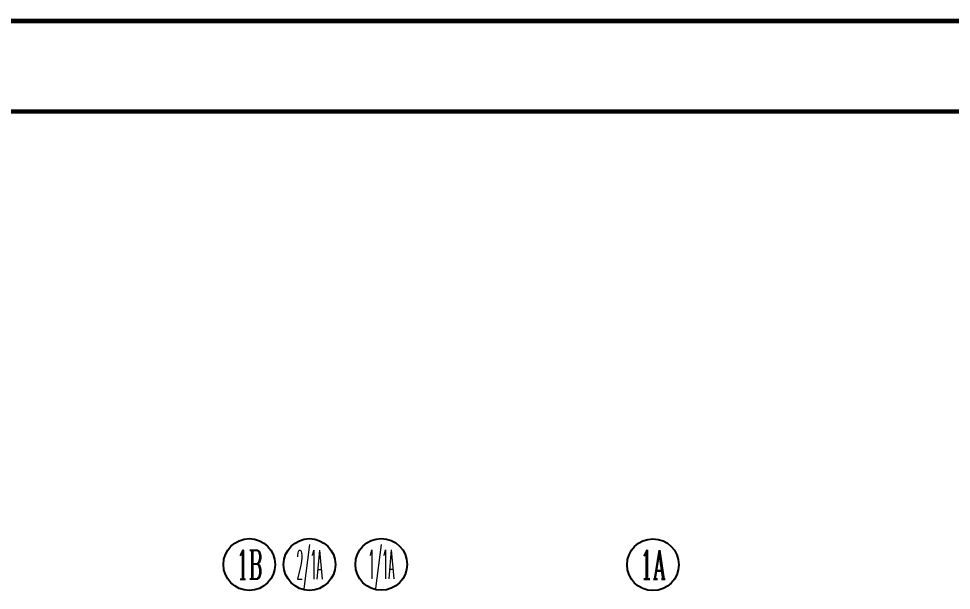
# Model space of a CAD drawing. Extents: x -599358 to 2865263, y -1062760 to 486533.
# Drawn here: x 234905 to 270952, y -780346 to -758262 of the extents above; entities that cross this region are included whole.
import ezdxf
from ezdxf.enums import TextEntityAlignment as Align

# ---------------------------------------------------------------- set-up
doc = ezdxf.new("R2010")
doc.units = 0
doc.layers.add('0-cxFrame', color=155, linetype='Continuous')
doc.layers.add('3符号', color=173, linetype='Continuous')
doc.layers.add('0-cxText', color=131, linetype='Continuous', lineweight=25)
doc.styles.add('_TCH_AXIS', font='COMPLEX', dxfattribs={"bigfont": 'GBCBIG'})
doc.styles.add('cx_tuming', font='simhei.ttf')
doc.styles.add('cx_tuqian1', font='宋体.shx')
doc.styles.add('黑体', font='simhei.ttf')

# ---------------------------------------------------------------- blocks, each defined once
blk = doc.blocks.new('卓越-轴号')
blk.add_circle((0, 0), 4)
at = {"color": 0, "style": '_TCH_AXIS', "width": 1.041667, "flags": 8}
blk.add_attdef('A', text='', height=4.48, dxfattribs=at).set_placement((-2, -2.24), (2, -2.24), align=Align.FIT)
blk = doc.blocks.new('TK22.A2 L(Dragon)')
at = {"layer": '0-cxFrame', "color": 7, "const_width": 0.5}
blk.add_lwpolyline([(0, 0), (-594, 0), (-594, 420), (0, 420)], close=True, dxfattribs=at)
at = {"layer": '0-cxFrame', "const_width": 0.5}
blk.add_lwpolyline([(-80, 10), (-574, 10), (-574, 410), (-80, 410)], close=True, dxfattribs=at)
at = {"style": '黑体', "flags": 4}
blk.add_attdef('图幅', text='', height=3.3, dxfattribs=at).set_placement((-40, 3), align=Align.RIGHT)
at = {"layer": '0-cxText', "flags": 4}
for tag, height, style, p in [('建设单位', 3.5, 'cx_tuming', (-45, 240)), ('项目名称', 3.5, 'cx_tuming', (-45, 210)), ('子项名称', 3.5, 'cx_tuming', (-45, 180)), ('工程编号', 3.3, 'cx_tuqian1', (-35, 165)), ('图名1', 3.5, 'cx_tuming', (-45, 87)), ('图名2', 3.5, 'cx_tuming', (-45, 79)), ('图名3', 3.5, 'cx_tuming', (-45, 71)), ('出图日期', 3.3, 'cx_tuqian1', (-39, 60)), ('专业', 3.3, 'cx_tuqian1', (-55, 52)), ('图号', 3.3, 'cx_tuqian1', (-55, 44)), ('版次', 3.3, 'cx_tuqian1', (-20, 44))]:
    blk.add_attdef(tag, text='', height=height, dxfattribs=dict(at, style=style)).set_placement(p, align=Align.MIDDLE)
at = {"layer": 'Defpoints', "color": 6, "flags": 4}
for tag, height, style, p in [('tufu', 3.3, '黑体', (-12, 12)), ('dwfname', 4, 'cx_tuqian1', (-80, 3))]:
    blk.add_attdef(tag, text='', height=height, dxfattribs=dict(at, style=style)).set_placement(p, align=Align.RIGHT)

msp = doc.modelspace()

# ---------------------------------------------------------------- block references
at = {"layer": '0-cxFrame', "xscale": 350, "yscale": 350, "zscale": 350}
msp.add_blockref('TK22.A2 L(Dragon)', (299927.9, -905349.4), dxfattribs=at)
at = {"layer": '3符号', "color": 7}
ref = msp.add_blockref('卓越-轴号', (243818.4, -779349.2), dxfattribs=dict(at, xscale=250, yscale=250, zscale=250))
ref.add_attrib('A', '1B', dxfattribs={"layer": '0', "color": 0, "height": 1120, "style": '_TCH_AXIS', "width": 0.585938}).set_placement((243318.4, -779909.2), (244318.4, -779909.2), align=Align.FIT)
ref = msp.add_blockref('卓越-轴号', (246145.5, -779349.2), dxfattribs=dict(at, xscale=250, yscale=250, zscale=250))
ref.add_attrib('A', '2/1A', dxfattribs={"layer": '0', "color": 0, "height": 1120, "style": '_TCH_AXIS', "width": 0.25}).set_placement((245645.5, -779909.2), (246645.5, -779909.2), align=Align.FIT)
ref = msp.add_blockref('卓越-轴号', (248918.4, -779344.2), dxfattribs=dict(at, xscale=250, yscale=250, zscale=250))
ref.add_attrib('A', '1/1A', dxfattribs={"layer": '0', "color": 0, "height": 1120, "style": '_TCH_AXIS', "width": 0.267857}).set_placement((248418.4, -779904.2), (249418.4, -779904.2), align=Align.FIT)
ref = msp.add_blockref('卓越-轴号', (259418.4, -779358.3), dxfattribs=dict(at, xscale=250, yscale=250, zscale=250))
ref.add_attrib('A', '1A', dxfattribs={"layer": '0', "color": 0, "height": 1120, "style": '_TCH_AXIS', "width": 0.568182}).set_placement((258918.4, -779918.3), (259918.4, -779918.3), align=Align.FIT)

doc.saveas('drawing.dxf')
